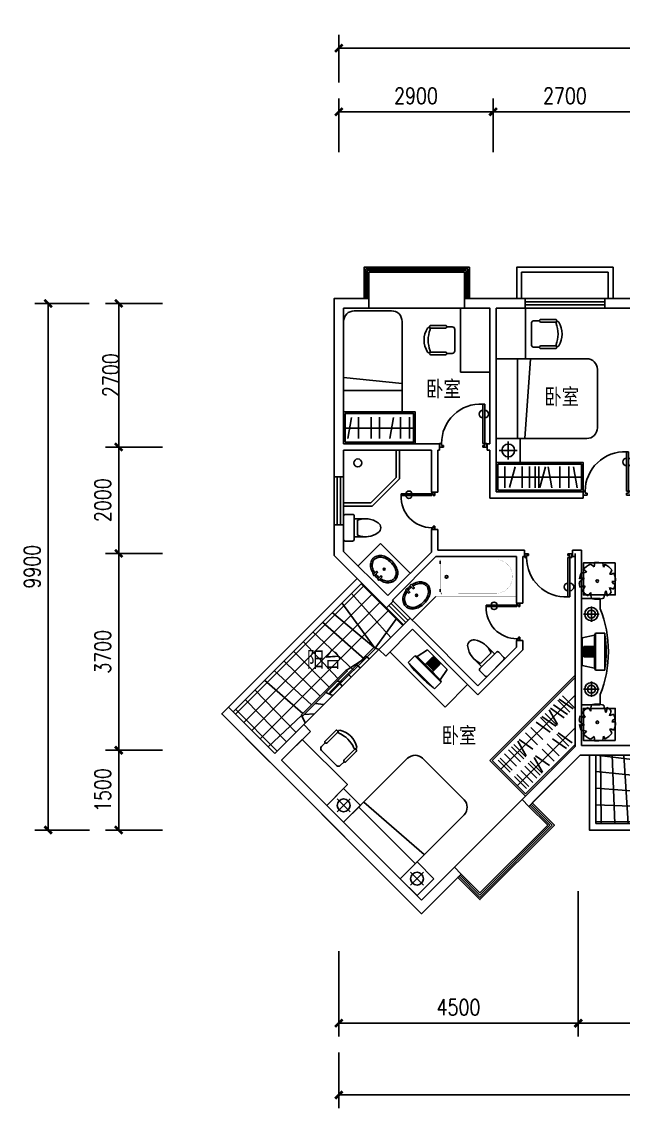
# Model space of a CAD drawing. Header units: millimetres. Extents: x 1290 to 28651, y 521 to 20947.
# Drawn here: x 1290 to 12597, y 521 to 20947 of the extents above; entities that cross this region are included whole.
import ezdxf
from ezdxf.enums import TextEntityAlignment as Align

# ---------------------------------------------------------------- set-up
doc = ezdxf.new("R2010")
doc.units = ezdxf.units.MM
for name, color, linetype in [('JJ', 6, 'Continuous'), ('PUB_DIM', 3, 'Continuous'), ('TEXT', 7, 'Continuous'), ('TOILET', 7, 'Continuous'), ('WALL', 4, 'Continuous'), ('WC', 10, 'Continuous'), ('WINDOW', 5, 'Continuous'), ('WINDOW_TEXT', 7, 'Continuous'), ('轮廓线', 240, 'Continuous')]:
    doc.layers.add(name, color=color, linetype=linetype)
doc.styles.add('-黑体', font='simhei.ttf')
doc.styles.add('DIM_FONT', font='SIMPLEX.shx', dxfattribs={"width": 0.8})
doc.styles.add('SIMPLEX', font='SIMPLEX.SHX')
doc.styles.get("Standard").update_dxf_attribs({"font": 'arial.ttf'})
doc.dimstyles.new('DIMN', dxfattribs={"dimtxt": 300, "dimasz": 1, "dimexe": 250, "dimexo": 300, "dimgap": 150, "dimtad": 1, "dimdec": 0, "dimdsep": 46, "dimtxsty": 'DIM_FONT', "dimblk": '_DIMX', "dimblk1": 'ARCHTICK', "dimblk2": 'ARCHTICK', "dimcen": 0.1, "dimclrt": 7, "dimadec": 0, "dimazin": 0, "dimtfac": 1, "dimtdec": 0, "dimtix": 1, "dimtmove": 2, "dimatfit": 3, "dimldrblk": '_DIMX', "dimfxl": 1, "dimtolj": 1, "dimtzin": 0, "dimarcsym": 0})

# ---------------------------------------------------------------- blocks, each defined once
blk = doc.blocks.new('_ARCHTICK')
at = {"color": 0, "linetype": 'ByBlock', "const_width": 0.15}
blk.add_lwpolyline([(-0.5, -0.5), (0.5, 0.5)], dxfattribs=at)
blk = doc.blocks.new('_DIMX')
at = {"const_width": 50}
blk.add_lwpolyline([(-70, -70), (70, 70)], dxfattribs=at)
blk = doc.blocks.new('*D63')
at = {"layer": 'DEFPOINTS', "color": 0, "transparency": 16777216}
for p in [(11750.3075934886, 4899.511944719025), (7250.307593667416, 3775.032683797547), (7250.307593667416, 2118.924975820252)]:
    blk.add_point(p, dxfattribs=at)
at = {"layer": 'PUB_DIM', "color": 0, "lineweight": -2, "transparency": 16777216}
for p, q in [((11750.3075934886, 4599.511944719025), (11750.3075934886, 1868.924975820252)), ((7250.307593667416, 3475.032683797547), (7250.307593667416, 1868.924975820252)), ((11749.3075934886, 2118.924975820252), (7251.307593667416, 2118.924975820252))]:
    blk.add_line(p, q, dxfattribs=at)
at = {"layer": 'PUB_DIM', "color": 0, "lineweight": -2, "transparency": 16777216, "rotation": 180}
blk.add_blockref('_DIMX', (7250.307593667416, 2118.924975820252), dxfattribs=at)
at = {"layer": 'PUB_DIM', "color": 0, "lineweight": -2, "transparency": 16777216}
blk.add_blockref('_DIMX', (11750.3075934886, 2118.924975820252), dxfattribs=at)
at = {"layer": 'PUB_DIM', "color": 7, "transparency": 16777216, "insert": (9500.307593578009, 2418.924975820252), "char_height": 300, "attachment_point": 5, "style": 'DIM_FONT'}
blk.add_mtext('\\A1;4500', dxfattribs=at)
blk = doc.blocks.new('M_A22TIB')
for p, q in [((-0.4492954482755533, 0.07629073581015507), (-0.4492954482755533, 0.898403832475003)), ((-0.4492954482755533, 0.898403832475003), (-0.4081897934423109, 0.898403832475003)), ((-0.4081897934423109, 0.898403832475003), (-0.4081897934423109, 0.07629073581015507)), ((-0.4904011031087959, 0.07629073581015507), (-0.4492954482755533, 0.07629073581015507)), ((-0.4904011031087959, -0.005920573856329718), (-0.4904011031087959, 0.07629073581015507)), ((-0.4492954482755533, 0.07629073581015507), (-0.4492954482755533, 0.03518508097691268)), ((-0.4081897934423109, 0.07629073581015507), (-0.4492954482755533, 0.07629073581015507)), ((-0.4492954482755533, 0.03518508097691268), (-0.4081897934423109, 0.03518508097691268)), ((-0.4081897934423109, 0.03518508097691268), (-0.4081897934423109, -0.005920573856329718)), ((0.4550289580557793, 0.03518508097691268), (0.4139233032225369, 0.03518508097691268)), ((0.4139233032225369, 0.03518508097691268), (0.4139233032225369, -0.005920573856329718)), ((0.4961346128890218, 0.07629073581015507), (0.4550289580557793, 0.07629073581015507)), ((0.4550289580557793, 0.07629073581015507), (0.4550289580557793, 0.03518508097691268)), ((0.4961346128890218, -0.005920573856329718), (0.4961346128890218, 0.07629073581015507)), ((-0.4081897934423109, -0.005920573856329718), (-0.4904011031087959, -0.005920573856329718)), ((-0.4904011031087959, -0.005920573856329718), (-0.4904011031087959, -0.005920573856329718)), ((0.4139233032225369, -0.005920573856329718), (0.4961346128890218, -0.005920573856329718)), ((0.4961346128890218, -0.005920573856329718), (0.4961346128890218, -0.005920573856329718))]:
    blk.add_line(p, q)
for centre, radius, start, end in [((-0.4492954482755533, 0.6887687055762471), 0.07908870845642624, 90, 270), ((-0.3670834954885889, 0.0773190524574915), 0.822113096664848, 359.9283331946687, 92.86602885992377), ((-0.4081897934423109, 0.6887687055762471), 0.07908870845642624, 270, 90)]:
    blk.add_arc(centre, radius, start, end)
blk = doc.blocks.new('M_E4')
for p, q in [((670.2195334624594, -79.87130509342023), (670.2195334624594, -136.5943981839464)), ((670.2195334624594, -85.87608127451313), (670.2195334624594, -96.99702325570979)), ((669.9526796069113, -662.9448349358263), (669.9526796069113, -613.6277327375301))]:
    blk.add_line(p, q)
at = {"const_width": 1.5}
for points in [[(-750, -750), (-750, 0)], [(-750, 0), (750, 0)], [(750, 0), (750, -750)], [(607.8686748458786, -55.87608127451313), (640.2195334624594, -55.87608127451313)], [(670, -89.83659028254624), (670, -656.3837234624498)], [(750, -750), (-750, -750)], [(669.9526796069113, -662.9448349358263), (669.9526796069113, -654.6200984269744)]]:
    blk.add_lwpolyline(points, dxfattribs=at)
for points in [[(-399.2512634007562, -55.79842138364984, 0.9306875673176622), (-387.5826626172457, -693.0468545553413, 0.9306875673176622)], [(670.2195334624594, -85.87608127451313, 0.414213562373095), (640.2195334624594, -55.87608127451313, 0.414213562373095)], [(670, -89.83659028254624, 0.04178428274867548), (669.5824370328046, -84.84866293742016, 0.412614726149245)], [(639.9526796069113, -692.9448349358263, 0.414213562373095), (669.9526796069113, -662.9448349358263, 0.414213562373095)]]:
    blk.add_lwpolyline(points, format="xyb", dxfattribs=at)
at = {"const_width": 1.5, "flags": 128}
for points in [[(-399.2512634007562, -55.79842138364984), (607.8686748458786, -55.87608127451313)], [(-399.2512634007562, -694.2015786163502), (645.2528304558873, -692.4729300484141)]]:
    blk.add_lwpolyline(points, dxfattribs=at)
for radius in [25, 23]:
    blk.add_circle((550, -381.1980174607397), radius)
blk.add_arc((639.9526796069113, -662.9448349358263), 30, 270, 280.1759551225844)
at = {"width": 0.8, "flags": 9}
for tag in ['YSIZE', 'XSIZE']:
    blk.add_attdef(tag, (0, 0), '', height=0.5, dxfattribs=at)
blk = doc.blocks.new('M_E24TTP')
at = {"layer": 'TOILET', "color": 7}
for p, q in [((-169.7498989045307, 200.3977986315294), (-169.7498989045307, 430.3977986315294)), ((169.7498989045234, 200.3977986315294), (169.7498989045234, 430.3977986315294)), ((-139.7498989045307, 260.3977986315294), (139.7498989045234, 260.3977986315294)), ((-249.9999999999964, 30), (-250.0000000000036, 170)), ((-220.0000000000036, 200), (219.9999999999964, 200)), ((219.9999999999964, 0), (-219.9999999999964, 0)), ((249.9999999999964, 170), (249.9999999999964, 30))]:
    blk.add_line(p, q, dxfattribs=at)
for centre, radius, start, end in [((227.3882324694678, 412.843315203354), 397.5299272151005, 143.3618551266865, 202.5495246689264), ((-3.637978807091713e-12, 589.5585712347456), 109.7823411183082, 33.45085782636113, 146.5491421736378), ((-227.3882324694641, 412.8433152033613), 397.5299272150933, 337.4504753310721, 36.63814487331355), ((-220.0000000000036, 170), 30, 90, 180.0000000000029), ((-219.9999999999964, 30), 30, 180.0000000000029, 270), ((219.9999999999964, 170), 30, 0, 90), ((219.9999999999964, 30), 30, 270, 0)]:
    blk.add_arc(centre, radius, start, end, dxfattribs=at)
at = {"style": 'DIM_FONT', "width": 0.8, "flags": 9}
for tag in ['YSIZE', 'XSIZE']:
    blk.add_attdef(tag, (0, 0), '', height=0.5, dxfattribs=at)
blk = doc.blocks.new('*D52')
at = {"layer": 'DEFPOINTS', "color": 0, "transparency": 16777216}
for p in [(4237.960954272658, 12951.79627079554), (3112.802538597495, 10951.7962703187), (4237.960954630285, 10951.7962703187)]:
    blk.add_point(p, dxfattribs=at)
at = {"layer": 'PUB_DIM', "color": 0, "lineweight": -2, "transparency": 16777216}
for p, q in [((3937.960954272658, 12951.79627079554), (2862.802538597494, 12951.79627079554)), ((3112.802538597495, 12950.79627079554), (3112.802538597495, 10952.7962703187)), ((3937.960954630286, 10951.7962703187), (2862.802538597495, 10951.7962703187))]:
    blk.add_line(p, q, dxfattribs=at)
for p, rotation in [((3112.802538597495, 12951.79627079554), 90), ((3112.802538597495, 10951.7962703187), 270)]:
    blk.add_blockref('_DIMX', p, dxfattribs=dict(at, rotation=rotation))
at = {"layer": 'PUB_DIM', "color": 7, "transparency": 16777216, "insert": (2812.802538597497, 11951.79627055712), "char_height": 300, "attachment_point": 5, "rotation": 90, "style": 'DIM_FONT'}
blk.add_mtext('\\A1;2000', dxfattribs=at)
blk = doc.blocks.new('*D53')
at = {"layer": 'DEFPOINTS', "color": 0, "transparency": 16777216}
for p in [(2859.580302560239, 15651.7962703187), (1786.485164010435, 5751.796270318697), (2862.802538597493, 5751.796270318698)]:
    blk.add_point(p, dxfattribs=at)
at = {"layer": 'PUB_DIM', "color": 0, "lineweight": -2, "transparency": 16777216}
for p, q in [((2559.580302560239, 15651.7962703187), (1536.485164010433, 15651.7962703187)), ((1786.485164010433, 15650.7962703187), (1786.485164010435, 5752.796270318697)), ((2562.802538597493, 5751.796270318698), (1536.485164010435, 5751.796270318697))]:
    blk.add_line(p, q, dxfattribs=at)
for p, rotation in [((1786.485164010433, 15651.7962703187), 90), ((1786.485164010435, 5751.796270318697), 270)]:
    blk.add_blockref('_DIMX', p, dxfattribs=dict(at, rotation=rotation))
at = {"layer": 'PUB_DIM', "color": 7, "transparency": 16777216, "insert": (1486.485164010436, 10701.7962703187), "char_height": 300, "attachment_point": 5, "rotation": 90, "style": 'DIM_FONT'}
blk.add_mtext('\\A1;9900', dxfattribs=at)
blk = doc.blocks.new('_C2GBH')
at = {"layer": 'JJ'}
for p, q in [((-225, -55), (-225, -395)), ((-395, -225), (-55, -225))]:
    blk.add_line(p, q, dxfattribs=at)
blk.add_lwpolyline([(-450, 0), (-450, -450), (0, -450), (0, 0)], close=True, dxfattribs=at)
blk.add_circle((-225, -225), 120, dxfattribs=at)
at = {"style": 'DIM_FONT', "width": 0.8, "flags": 9}
for tag in ['YSIZE', 'XSIZE']:
    blk.add_attdef(tag, (0, 0), '', height=0.5, dxfattribs=at)
blk = doc.blocks.new('_C18POR')
at = {"layer": 'JJ'}
for p, q in [((0, 0), (-1.01863406598568e-10, 1500)), ((-1.01863406598568e-10, 1500), (1699.999999999898, 1500.000000000146)), ((400, 2.91038304567337e-11), (399.9999999998981, 1500.000000000029)), ((533.4019317040947, 1500.000000000044), (644.4249390694022, 4.365574568510056e-11)), ((1899.999999999985, 200.0000000001601), (1899.999999999927, 1300.00000000016)), ((0, 0), (1700, 1.455191522836685e-10))]:
    blk.add_line(p, q, dxfattribs=at)
for centre, start, end in [((1699.999999999927, 1300.000000000146), 4.956035581926699e-12, 90.00000000000496), ((1699.999999999985, 200.0000000001455), 270.000000000005, 4.956035581926699e-12)]:
    blk.add_arc(centre, 200, start, end, dxfattribs=at)
at = {"style": 'DIM_FONT', "width": 0.8, "flags": 9}
for tag in ['YSIZE', 'XSIZE']:
    blk.add_attdef(tag, (0, 0), '', height=0.5, dxfattribs=at)
blk = doc.blocks.new('_C4CHW')
at = {"layer": 'JJ'}
blk.add_blockref('_C18POR', (0, 0), dxfattribs=at)
at = {"style": 'DIM_FONT', "width": 0.8, "flags": 9}
for tag in ['YSIZE', 'XSIZE']:
    blk.add_attdef(tag, (0, 0), '', height=0.5, dxfattribs=at)
blk = doc.blocks.new('_C4COF')
at = {"layer": 'WALL'}
blk.add_blockref('_C4CHW', (0, 0), dxfattribs=at)
at = {"style": 'DIM_FONT', "width": 0.8, "flags": 9}
for tag in ['YSIZE', 'XSIZE']:
    blk.add_attdef(tag, (0, 0), '', height=0.5, dxfattribs=at)
blk = doc.blocks.new('*D54')
at = {"layer": 'DEFPOINTS', "color": 0, "transparency": 16777216}
for p in [(4237.960954391867, 7251.796270318699), (3112.802538597495, 5751.796270318698), (4237.960954391867, 5751.796270318698)]:
    blk.add_point(p, dxfattribs=at)
at = {"layer": 'PUB_DIM', "color": 0, "lineweight": -2, "transparency": 16777216}
for p, q in [((3937.960954391867, 7251.796270318699), (2862.802538597494, 7251.796270318699)), ((3112.802538597495, 7250.796270318699), (3112.802538597495, 5752.796270318698)), ((3937.960954391866, 5751.796270318698), (2862.802538597495, 5751.796270318698))]:
    blk.add_line(p, q, dxfattribs=at)
for p, rotation in [((3112.802538597495, 7251.796270318699), 90), ((3112.802538597495, 5751.796270318698), 270)]:
    blk.add_blockref('_DIMX', p, dxfattribs=dict(at, rotation=rotation))
at = {"layer": 'PUB_DIM', "color": 7, "transparency": 16777216, "insert": (2812.802538597496, 6501.796270318697), "char_height": 300, "attachment_point": 5, "rotation": 90, "style": 'DIM_FONT'}
blk.add_mtext('\\A1;1500', dxfattribs=at)
blk = doc.blocks.new('*D55')
at = {"layer": 'DEFPOINTS', "color": 0, "transparency": 16777216}
for p in [(4237.960954630285, 10951.7962703187), (3112.802538597495, 7251.796270318699), (4237.960954391867, 7251.796270318699)]:
    blk.add_point(p, dxfattribs=at)
at = {"layer": 'PUB_DIM', "color": 0, "lineweight": -2, "transparency": 16777216}
for p, q in [((3937.960954630286, 10951.7962703187), (2862.802538597494, 10951.7962703187)), ((3112.802538597495, 10950.7962703187), (3112.802538597495, 7252.796270318699)), ((3937.960954391867, 7251.796270318699), (2862.802538597495, 7251.796270318699))]:
    blk.add_line(p, q, dxfattribs=at)
for p, rotation in [((3112.802538597495, 10951.7962703187), 90), ((3112.802538597495, 7251.796270318699), 270)]:
    blk.add_blockref('_DIMX', p, dxfattribs=dict(at, rotation=rotation))
at = {"layer": 'PUB_DIM', "color": 7, "transparency": 16777216, "insert": (2812.802538597497, 9101.796270318697), "char_height": 300, "attachment_point": 5, "rotation": 90, "style": 'DIM_FONT'}
blk.add_mtext('\\A1;3700', dxfattribs=at)
blk = doc.blocks.new('_WBLK')
for p, q in [((-0.5, 0.5), (0.5, 0.5)), ((0.5, 0.1666666666666666), (-0.5, 0.1666666666666666)), ((0.5, -0.1666666666666667), (-0.5, -0.1666666666666667)), ((-0.4999999999999999, -0.5), (0.5, -0.5))]:
    blk.add_line(p, q)
at = {"layer": 'WINDOW_TEXT', "style": 'SIMPLEX', "flags": 9}
blk.add_attdef('A', text='', height=1, dxfattribs=at).set_placement((0, 1.5), align=Align.MIDDLE)
blk = doc.blocks.new('_E6GUL')
at = {"layer": 'WC'}
for points in [[(-0.4499999999999318, 2.200000000000102), (-0.7500000000001137, 2.200000000000102), (-0.7500000000002274, 1.299999999999955), (-0.4499999999998181, 1.300000000000011)], [(0.75, 2.200000000000102), (0.4500000000001592, 2.200000000000102), (0.4500000000000455, 1.300000000000182), (0.75, 1.300000000000182)]]:
    blk.add_lwpolyline(points, close=True, dxfattribs=at)
for points in [[(0.4500000000001592, 2.076227381770423, 0.02639561685204402), (-1.13686837721616e-13, 2.100000000000023, 0.02639561685202118), (-0.4499999999999318, 2.076227381770479, 0.08231393903309484)], [(-0.7500000000001137, 2.033633089293119, 0.02642919608072529), (-1.189383494228309, 1.931048740589404, 0.08231393903309484), (-2.121320343559773, 1.48492424049175, 0.1143833486753109), (-2.691615977784068, 0.7613521808736436, 0.1343800092873524), (-2.900000000000091, -5.684341886080801e-14, 0.1343800092873378), (-2.691615977784068, -0.7613521808737573, 0.1143833486753111), (-2.121320343559773, -1.484924240491807, 0.0823139390330995), (-1.189383494228196, -1.931048740589461, 0.07067000486751386), (-1.13686837721616e-13, -2.100000000000023, 0.07067000486751812), (1.189383494228082, -1.931048740589404, 0.08231393903309508), (2.121320343559546, -1.48492424049175, 0.1143833486753106), (2.69161597778384, -0.7613521808736436, 0.1343800092873524), (2.899999999999864, 5.684341886080801e-14, 0.1371984389008746)], [(-0.7500000000002274, 1.728530650445578, 0.02305399718088878), (-1.105839582845078, 1.642916106424536, 0.08231393903308756), (-1.949281640250774, 1.239154664335956, 0.1155187488024915), (-2.433431309318166, 0.6085756219088694, 0.1343800092873594), (-2.600000000000136, -5.684341886080801e-14, 0.1343800092874082), (-2.433431309317939, -0.6085756219092104, 0.1155187488024386), (-1.949281640250888, -1.239154664336013, 0.08231393903306752), (-1.105839582845306, -1.642916106424423, 0.07067000486754421), (-1.13686837721616e-13, -1.800000000000011, 0.07067000486752599), (1.105839582844851, -1.642916106424536, 0.08231393903308756), (1.949281640250547, -1.239154664335956, 0.1155187488024915), (2.433431309317939, -0.6085756219088694, 0.1343800092873594), (2.599999999999909, 5.684341886080801e-14, 0.137557652147613)], [(0.4500000000001592, 1.774420179057699, 0.02839910065398466), (-1.13686837721616e-13, 1.800000000000011, 0.02839910065396035), (-0.4499999999999318, 1.774420179057756, 0.08231393903308756)], [(2.899999999999864, 5.684341886080801e-14, 0.1343800092873989), (2.691615977783727, 0.7613521808738142, 0.1143833486753362), (2.121320343559546, 1.484924240491807, 0.08231393903307559), (1.189383494228082, 1.931048740589461, 0.02642919608071407), (0.75, 2.033633089293119, 0.0270505346887004)], [(2.599999999999909, 5.684341886080801e-14, 0.1343800092872531), (2.433431309318166, 0.6085756219083578, 0.11551874880262), (1.949281640250547, 1.239154664336127, 0.08231393903311651), (1.105839582844283, 1.642916106424764, 0.02305399718084689), (0.75, 1.728530650445578, 0.02922872398334826)]]:
    blk.add_lwpolyline(points, format="xyb", dxfattribs=at)
for radius in [0.2, 0.1]:
    blk.add_circle((0, 0), radius, dxfattribs=at)
at = {"style": 'DIM_FONT', "width": 0.8, "flags": 9}
for tag in ['YSIZE', 'XSIZE']:
    blk.add_attdef(tag, (0, 0), '', height=0.5, dxfattribs=at)
blk = doc.blocks.new('M_C32CXI')
for p, q in [((-188.1173838503528, 275), (86.88261614964722, 274.9999999998981)), ((86.88261614964722, 225), (-188.1173838503528, 224.9999999998981)), ((211.8826161496472, 249.9999999999927), (111.8826161496545, 249.9999999999709)), ((261.8826161496545, 200), (261.8826161496472, -200)), ((-188.1173838503455, -225), (86.8826161496545, -225.0000000001019)), ((86.8826161496545, -275), (-188.1173838503455, -275.0000000001019)), ((211.8826161496545, -250), (111.8826161496545, -250.0000000000218))]:
    blk.add_line(p, q)
for centre, radius, start, end in [((110.9897590067703, 0), 425.8928571428326, 148.1092081981523, 211.8907918018478), ((-226.7826380876322, 210.1694915254229), 28.07203389830514, 338.7606894476903, 148.1092081981521), ((-188.1173838503637, 249.9999999999491), 25.00000000005045, 89.99999999997881, 270.0000000000211), ((86.88261614964722, 250), 25, 269.9999999999992, 90.0000000000008), ((211.8826161496545, 199.9999999999927), 50, 0, 90.00000000001087), ((313.9659494829975, 0), 552.0833333333411, 158.7606894476899, 201.2393105523097), ((-226.7826380876322, -210.1694915254229), 28.07203389830518, 211.8907918018478, 21.23931055230808), ((211.8826161496472, -200.0000000000909), 50, 269.999999999989, 0), ((-188.1173838503528, -250.0000000000509), 25.00000000005045, 89.99999999997881, 270.0000000000211), ((86.8826161496545, -250), 25, 269.9999999999992, 90.0000000000008)]:
    blk.add_arc(centre, radius, start, end)
at = {"width": 0.8, "flags": 9}
for tag in ['YSIZE', 'XSIZE']:
    blk.add_attdef(tag, (0, 0), '', height=0.5, dxfattribs=at)
blk = doc.blocks.new('_C5HQH')
at = {"layer": 'JJ'}
for p, q in [((-1.01863406598568e-10, 1095.935355966198), (1699.999999999898, 1095.935355966343)), ((0, -4.064644033802324), (-1.01863406598568e-10, 1095.935355966198)), ((400, -4.064644033765944), (399.9999999998981, 1095.935355966234)), ((533.4019317040947, 1095.935355966241), (644.4249390694022, -4.064644033751392)), ((1899.999999999985, 195.9353559663577), (1899.999999999927, 895.9353559663577)), ((0, -4.064644033802324), (1700, -4.064644033656805))]:
    blk.add_line(p, q, dxfattribs=at)
for centre, start, end in [((1699.999999999927, 895.9353559663432), 4.956035581926699e-12, 90.00000000000496), ((1699.999999999985, 195.9353559663432), 270.000000000005, 4.956035581926699e-12)]:
    blk.add_arc(centre, 200, start, end, dxfattribs=at)
at = {"style": 'DIM_FONT', "width": 0.8, "flags": 9}
for tag in ['YSIZE', 'XSIZE']:
    blk.add_attdef(tag, (0, 0), '', height=0.5, dxfattribs=at)
blk = doc.blocks.new('M_C56KIS')
for p, q in [((61.68769691910711, 318.4202871911148), (71.90601225494174, 242.2449976117387)), ((71.90601225494174, 242.2449976117387), (100.8935978659574, 299.1390777507368)), ((100.8935978659574, 299.1390777507368), (100.8935978659574, 299.1390777507368))]:
    blk.add_line(p, q)
blk.add_lwpolyline([(293.5310873228591, 324.8203210098109), (293.5310873228591, -275.1796789901891), (-306.4689126771409, -275.1796789901891), (-306.4689126771409, 324.8203210098109)], close=True)
blk.add_circle((-45.62873294828751, -15.71658524134182), 24.74795864091466)
for centre, radius, start, end in [((-45.50328085846559, -12.31630878756187), 339.7112833079223, 112.0102967799918, 142.6391627845076), ((-371.2896940797655, -21.64040045695947), 380.1920188542477, 45.97817327683244, 58.53146648823827), ((-666.0950092341081, 364.7389955538201), 570.3182934058449, 348.5728220433146, 356.664893159638), ((-45.50328085846559, -12.31630878756187), 347.6731246968502, 72.04260863602428, 98.47500495788819), ((-45.50328085846559, -12.31630878756187), 341.3130754933274, 37.27508326534749, 64.82453975226632), ((-277.2367385652906, -87.58515179670576), 115.2873787263145, 97.39115352619886, 159.6951689965226), ((-332.4263924279076, -104.7566776789063), 142.750854417868, 71.80085051577306, 110.5991494842191), ((-45.50328085846559, -12.31630878756187), 338.1869811262916, 154.3498330697507, 173.0356210533512), ((-402.2700638191891, 850.071679190416), 717.8742823705817, 274.1464636058081, 282.123813865735), ((-307.3263161788782, 139.4254770050211), 56.51447527397258, 8.94104035208526, 100.0107453020594), ((206.6061042903748, 198.4565398962477), 84.24348286259413, 254.8554930631365, 310.959999052217), ((82.19623916537967, 215.3506896556755), 145.4134528367333, 319.7203254456983, 351.7151342059933), ((-45.50328085846559, -12.31630878756187), 344.854602640086, 0.5321478976161764, 25.58563763758895), ((-45.50328085846559, -12.31630878756187), 341.6813009379082, 185.9236248562026, 201.5277014868109), ((-287.016916876004, -214.3724508192572), 105.9156923180378, 81.8313753688686, 131.8278158106918), ((-119.4181293166766, -230.1884061095298), 194.498044918058, 141.6582328344403, 174.3092801234542), ((1319.979056938726, -610.5931979398483), 1273.632728424784, 161.2864889084941, 167.5451059776773), ((-13.45707389987365, -284.0690271355743), 151.3411783082969, 354.7322619888067, 32.8543979234022), ((1198.945539950029, 166.7284474101361), 1057.644250898783, 196.6397484795939, 201.9099380494143), ((262.0729412414221, -63.06088788394482), 99.59076505003421, 227.0453936709736, 270.9650517005485), ((240.9715377723187, 101.5253414807994), 125.0895764326022, 263.277489039658, 297.8128437567362), ((333.1284424762271, 45.00061429590642), 130.7944999497475, 215.3868289016926, 249.7411029521465), ((-45.50328085846559, -12.31630878756187), 343.8520713788156, 334.0766548191929, 348.9021315592918), ((-45.50328085846559, -12.31630878756187), 333.1188994948745, 216.5940385052634, 237.4463764496026), ((-456.1104389769607, -26.25292581247413), 353.3091112416235, 310.8535874544839, 325.1929914565035), ((258.5327176696737, -243.1566432130312), 424.821412029153, 177.9454952844627, 193.2146256256703), ((-45.50328085846559, -12.31630878756187), 345.7632267254725, 251.5307323359839, 290.6299658611113), ((-45.50328085846559, -12.31630878756187), 339.1036820278283, 302.6098373623655, 320.6752496465583)]:
    blk.add_arc(centre, radius, start, end)
at = {"style": 'DIM_FONT', "width": 0.8, "flags": 9}
for tag in ['YSIZE', 'XSIZE']:
    blk.add_attdef(tag, (0, 0), '', height=0.5, dxfattribs=at)
blk = doc.blocks.new('_C20TYU')
at = {"layer": 'WC'}
for p, q in [((-2.842170943040401e-13, 9.999999999999716), (2.842170943040401e-13, -9.999999999999716)), ((-2.842170943040401e-13, 9.999999999999716), (3.500000000000853, 10.00000000000028)), ((1.86999999999972, 8.520000000000266), (1.86999999999972, 5.620000000000289)), ((3.500000000000853, 10.00000000000028), (3.500000000000284, 8.059553248362192)), ((0.4199999999996749, 7.070000000000277), (3.319999999999709, 7.070000000000277)), ((2.456473953767272, 3.082252110921843), (0.1699999999991064, 2.606164383561975)), ((0.1699999999996749, 2.606164383561975), (0.169999999998538, -8.526512829121202e-13)), ((2.63000000000028, 3.499999999999147), (2.456473953767272, 3.082252110921843)), ((2.456473953767272, 3.082252110921843), (2.456473953767841, -8.526512829121202e-13)), ((4.429999999999723, 3.499999999999147), (2.63000000000028, 3.499999999999147)), ((2.63000000000028, 3.499999999999147), (2.629999999999711, -3.500000000000853)), ((4.429999999999723, 3.499999999999147), (4.429999999999723, -3.500000000000853)), ((0.4299999999997226, -8.526512829121202e-13), (0.4299999999997226, 0.9700000000003115)), ((0.4299999999997226, 0.9700000000003115), (2.456473953767841, 0.9700000000008799)), ((0.5299999999996885, -8.526512829121202e-13), (0.5299999999996885, 0.8700000000002888)), ((0.5299999999996885, 0.8700000000002888), (2.456473953767841, 0.8700000000008572)), ((0.7299999999996771, -8.526512829121202e-13), (0.7299999999996771, 0.8700000000002888)), ((0.9299999999997226, -8.526512829121202e-13), (0.9299999999997226, 0.8700000000002888)), ((1.129999999999711, -8.526512829121202e-13), (1.129999999999711, 0.8700000000002888)), ((1.3299999999997, -8.526512829121202e-13), (1.3299999999997, 0.8700000000002888)), ((1.529999999999688, -8.526512829121202e-13), (1.529999999999688, 0.8700000000002888)), ((1.729999999999677, -8.526512829121202e-13), (1.729999999999677, 0.8700000000002888)), ((1.929999999999723, -8.526512829121202e-13), (1.929999999999723, 0.8700000000002888)), ((2.129999999999711, -8.526512829121202e-13), (2.129999999999711, 0.8700000000002888)), ((0.1699999999996749, -2.606164383563737), (0.169999999998538, -8.526512829121202e-13)), ((0.4299999999997226, -8.526512829121202e-13), (0.4299999999997226, -0.9700000000020168)), ((0.4299999999997226, -0.9700000000020168), (2.456473953767841, -0.9700000000026421)), ((0.5299999999996885, -8.526512829121202e-13), (0.5299999999996885, -0.8700000000020509)), ((0.5299999999996885, -0.8700000000020509), (2.456473953767841, -0.8700000000026193)), ((0.7299999999996771, -8.526512829121202e-13), (0.7299999999996771, -0.8700000000020509)), ((0.9299999999997226, -8.526512829121202e-13), (0.9299999999997226, -0.8700000000020509)), ((1.129999999999711, -8.526512829121202e-13), (1.129999999999711, -0.8700000000020509)), ((1.3299999999997, -8.526512829121202e-13), (1.3299999999997, -0.8700000000020509)), ((1.529999999999688, -8.526512829121202e-13), (1.529999999999688, -0.8700000000020509)), ((1.729999999999677, -8.526512829121202e-13), (1.729999999999677, -0.8700000000020509)), ((1.929999999999723, -8.526512829121202e-13), (1.929999999999723, -0.8700000000020509)), ((2.129999999999711, -8.526512829121202e-13), (2.129999999999711, -0.8700000000020509)), ((2.456473953767272, -3.082252110923605), (2.456473953767841, -8.526512829121202e-13)), ((2.456473953767272, -3.082252110923605), (0.1699999999991064, -2.606164383563737)), ((2.63000000000028, -3.500000000000853), (2.456473953767272, -3.082252110923605)), ((4.429999999999723, -3.500000000000853), (2.629999999999711, -3.500000000000853)), ((1.86999999999972, -8.520000000002028), (1.86999999999972, -5.620000000002051)), ((0.4199999999996749, -7.07000000000204), (3.319999999999709, -7.07000000000204)), ((3.500000000000284, -8.059553248366285), (3.500000000000284, -9.999999999999147)), ((2.842170943040401e-13, -9.999999999999716), (3.500000000000284, -9.999999999999147))]:
    blk.add_line(p, q, dxfattribs=at)
for centre, radius in [((1.86999999999972, 7.070000000000277), 1.25), ((1.86999999999972, 7.070000000000277), 0.75), ((1.86999999999972, -7.07000000000204), 1.25), ((1.86999999999972, -7.07000000000204), 0.75)]:
    blk.add_circle(centre, radius, dxfattribs=at)
for centre, radius, start, end in [((-16.23478260868552, -1.477928890381008e-12), 21.31708336464693, 337.7852239154627, 22.21477608453572), ((-16.04478260868552, -1.477928890381008e-12), 20.71708336464693, 351.2284791516101, 8.771520848389866)]:
    blk.add_arc(centre, radius, start, end, dxfattribs=at)
at = {"style": 'DIM_FONT', "width": 0.8, "flags": 9}
for tag in ['YSIZE', 'XSIZE']:
    blk.add_attdef(tag, (0, 0), '', height=0.5, dxfattribs=at)
blk = doc.blocks.new('_C0BXV')
at = {"layer": 'JJ', "xscale": -100, "yscale": 100, "zscale": 100, "rotation": 89.9999999999999}
blk.add_blockref('_C20TYU', (0, 0), dxfattribs=at)
at = {"style": 'DIM_FONT', "width": 0.8, "flags": 9}
for tag in ['YSIZE', 'XSIZE']:
    blk.add_attdef(tag, (0, 0), '', height=0.5, dxfattribs=at)

msp = doc.modelspace()

# ---------------------------------------------------------------- hatches: boundary and pattern name
at = {"layer": 'WINDOW'}
h = msp.add_hatch(dxfattribs=at)
h.set_pattern_fill('NET', color=256, scale=2000, angle=45, style=0)
h.set_pattern_definition([(135, (532304426.4911849, -2524344787.311611), (176.7766952966369, 176.7766952966369), []), (45.00000000000001, (532304426.4911849, -2524344787.311611), (176.7766952966369, -176.7766952966369), [])])
h.paths.add_polyline_path([(7680.423399114517, 10394.40124458856), (8465.31192638865, 9609.512716718385), (8003.925747477917, 9148.126537748049), (6589.71218510857, 7733.912976213166), (6047.006734990982, 7191.207525678346), (5262.118207895664, 7976.096053071687)])
h.paths.add_polyline_path([(6543.231965804009, 7910.425670571992), (6565.947075927166, 7894.341089673707), (7407.627261364369, 8736.021275468538), (7385.537486040501, 8757.962660260866)], flags=16)
h.paths.add_polyline_path([(7073.804592633156, 8339.699301667879), (7096.519703113941, 8323.614720292757), (7938.199888133911, 9165.29490561075), (7916.110112988858, 9187.23628992624)], flags=16)
h.paths.add_polyline_path([(7355.71431287518, 8656.34223360605), (6532.15499087563, 8656.34223360605), (6532.15499087563, 9243.630369134615), (7355.71431287518, 9243.630369134615)], flags=24)
h = msp.add_hatch(dxfattribs=at)
h.set_pattern_fill('NET', color=256, scale=2000, style=0)
h.set_pattern_definition([(180, (532304426.4911849, -2524344787.311611), (0, 250), []), (90, (532304426.4911849, -2524344787.311611), (250, 1.530757942277972e-14), [])])
h.paths.add_polyline_path([(15460.30759336939, 5871.796269841859), (15460.307593429, 6461.796270318696), (15460.3075934886, 7161.796270318696), (14754.24234440318, 7161.796270795533), (12754.24234464159, 7161.796270795533), (12080.30759336939, 7161.796270318696), (12080.30759336939, 5871.796270318696)])
h.paths.add_polyline_path([(12788.68260469428, 7072.046466775605), (12788.57767620078, 7103.181199975678), (13978.89320960036, 7103.181200929353), (13983.58170201769, 7075.745675988862)], flags=16)
h.paths.add_polyline_path([(13467.39640196553, 7000.41726107187), (13467.29147365084, 7031.551992841431), (14657.60700716963, 7031.551993318269), (14662.29549922934, 7004.116467900941)], flags=16)
h.paths.add_polyline_path([(13455.86186250439, 6199.092675634095), (14279.42118450394, 6199.092675634095), (14279.42118450394, 6786.380811162659), (13455.86186244479, 6786.380811162659)], flags=24)

# ---------------------------------------------------------------- linework, layer by layer
at = {"color": 0, "linetype": 'ByBlock'}
for p, q in [((3937.960954391865, 15651.7962703187), (2862.802538597492, 15651.7962703187)), ((3112.802538597492, 15650.7962703187), (3112.802538597492, 12952.79627079553)), ((3937.960954272656, 12951.79627079553), (2862.802538597492, 12951.79627079553))]:
    msp.add_line(p, q, dxfattribs=at)
at = {"layer": 'DEFPOINTS', "color": 0, "linetype": 'ByBlock'}
for p in [(4237.960954391865, 15651.7962703187), (3112.802538597492, 12951.79627079553), (4237.960954272656, 12951.79627079553)]:
    msp.add_point(p, dxfattribs=at)
at = {"layer": 'JJ'}
for p, q in [((7420.08000936499, 13113.40066046304), (7489.539280438332, 13507.32376141138)), ((7620.104338490872, 13111.79627079553), (7620.104338490872, 13511.79627079553)), ((7858.189809107689, 13111.79627079553), (7858.189809107689, 13511.79627079553)), ((8016.463808023838, 13111.79627079553), (8016.463808023838, 13511.79627079553)), ((8207.353107774166, 13113.40066046304), (8276.812378847508, 13507.32376141138)), ((8407.377436900048, 13111.79627079553), (8407.377436900048, 13511.79627079553)), ((8576.67567487946, 13111.79627079553), (8576.67567487946, 13511.79627079553)), ((7370.307593548207, 13308.12846273966), (8655.447375917343, 13308.12846273966)), ((8330.307593488602, 12378.78111881799), (8330.307593548207, 12891.7962703187)), ((8390.307593607811, 12353.92830557413), (8390.307593548207, 12891.7962703187)), ((10369.23939415207, 12583.03332514353), (10369.23939415207, 12183.03332514353)), ((10563.44167562714, 12576.2184905488), (10459.91405769577, 12189.84815973825)), ((10694.99438914051, 12583.03332514353), (10694.99438914051, 12183.03332514353)), ((10833.75790449372, 12583.03332514353), (10833.75790449372, 12183.03332514353)), ((10938.53151603928, 12583.03332514353), (10938.53151603928, 12183.03332514353)), ((11006.79025884858, 12583.03332514353), (11006.79025884858, 12183.03332514353)), ((11132.73379751435, 12576.2184905488), (11029.20617910614, 12189.84815973825)), ((11182.92120357743, 12581.42893547601), (11252.38047453156, 12187.50583452768)), ((11403.05002638092, 12583.03332514353), (11403.05002638092, 12183.03332514353)), ((11576.08238073578, 12583.03332514353), (11576.08238073578, 12183.03332514353)), ((11658.77180811158, 12581.42893547601), (11728.23107906571, 12187.50583452768)), ((7853.322745823769, 11901.7962703187), (8330.307593488602, 12378.78111881799)), ((7878.175559246449, 11841.7962703187), (8390.307593607811, 12353.92830557413)), ((11810.30759330979, 12386.79627079553), (10240.30759330979, 12386.79627079553)), ((7340.30759384623, 11901.79627079553), (7853.322745823769, 11901.7962703187)), ((7340.307593667416, 11841.79627079553), (7878.175559246449, 11841.7962703187)), ((8031.505525851158, 11139.5940603692), (7610.64727475634, 10718.73580975122)), ((8592.379047775177, 10578.72053808756), (8031.505525851158, 11139.5940603692)), ((11690.30759354821, 7319.075490899751), (11690.307593429, 10951.7962703187)), ((9075.160406792073, 10141.7962703187), (8631.373610937504, 9698.009473748873)), ((8210.75348510733, 9100.395834871004), (9247.256728732495, 8063.892590947816)), ((11690.307593429, 8662.578374810884), (10089.08675607434, 7061.357537694642)), ((11690.30759360781, 8620.151967473696), (10131.51316293469, 7061.357537694642)), ((9671.520797514824, 8488.156659551332), (9247.25672867289, 8063.892590947816)), ((11690.30759360781, 8287.38505310602), (10297.89662023774, 6894.974080033967)), ((11365.84642955056, 8193.420648523042), (11592.12059947243, 7967.146478601167)), ((11394.61844559899, 8214.532461591432), (11656.74709966174, 8030.988002248475)), ((11453.28730746499, 8272.381648965547), (11679.56147738686, 8046.107479043671)), ((11201.38084181538, 8010.130245156953), (11361.38084181538, 7733.002115674683)), ((11226.82365342369, 8041.468002267548), (11488.95230712881, 7857.923542447755)), ((11287.01397552481, 8106.927991815278), (11549.14262958756, 7923.383532472321)), ((10960.00803329935, 7777.287216134736), (11222.1366873621, 7593.742756791779)), ((11038.8404873251, 7863.7798728425), (11265.11465724698, 7637.505702920625)), ((11067.61250337353, 7884.891685910889), (11329.74115743628, 7701.347226567933)), ((11126.28136523953, 7942.740873285004), (11352.5555351614, 7716.466703363129)), ((11690.30759360781, 7670.469130941102), (10606.35458161822, 6586.516118951508)), ((10761.58386453381, 7580.678206868836), (10987.85803445568, 7354.404036946961)), ((10859.46574547282, 7678.560088105866), (11085.73991539469, 7452.285918183991)), ((11376.07046475401, 7576.433724828431), (11638.19911881676, 7392.889265485474)), ((10537.42548974743, 7356.519831605622), (10763.69965966931, 7130.245661683747)), ((10612.52496632328, 7423.90920347757), (10772.52496632328, 7146.781073995301)), ((10637.9677779316, 7455.246960588166), (10900.09643163672, 7271.702500768372)), ((10760.83819814911, 6432.032502599427), (11690.30759354821, 7361.501897760102)), ((11167.9237068533, 7370.102127023408), (11394.19787677517, 7143.827957101533)), ((11268.46599467984, 7468.829255052277), (11530.59464874258, 7285.284795709321)), ((11347.29844870558, 7555.321911760041), (11573.57261862746, 7329.047741838166)), ((10361.7025866746, 7180.796929307648), (10587.9767569541, 6954.522759385773)), ((10439.54360874882, 7258.637950845429), (10665.8177786707, 7032.363780923554)), ((10498.81251367321, 7317.906856008241), (10725.08668359509, 7091.632686086366)), ((10760.83819814911, 6389.606095739075), (11690.30759354821, 7319.075490899751)), ((11070.04182591429, 7272.220245786378), (11296.31599583617, 7045.946075864503)), ((10089.08675607434, 7061.357537694642), (10760.83819814911, 6389.606095739075)), ((10131.51316293469, 7061.357537694642), (10760.83819814911, 6432.032502599427)), ((10246.15708401194, 7065.25142664499), (10472.43125393382, 6838.977256723115)), ((10284.77006008616, 7103.864402242371), (10511.04423000803, 6877.590232320496)), ((10748.0015701293, 6950.179989762971), (10974.27574005118, 6723.905819841096)), ((10807.2704750537, 7009.448894925782), (11033.54464497557, 6783.174725003907)), ((10845.88345112791, 7048.061870523164), (11072.15762104979, 6821.787700601289)), ((10920.98292770377, 7115.451242395112), (11080.98292770377, 6838.323112912843)), ((10946.42573931208, 7146.788999505708), (11208.5543930172, 6963.244539685914)), ((10554.61504539242, 6756.793465562531), (10780.8892153143, 6530.519295640656)), ((10593.22802146664, 6795.406441159913), (10819.50219138852, 6569.132271238038)), ((10670.16054805508, 6872.33896822519), (10896.43471833458, 6646.064798303315))]:
    msp.add_line(p, q, dxfattribs=at)
for points in [[(9540.307593190579, 15561.79627127237), (9540.307594144253, 14361.79627127237), (10090.30759366742, 14361.79627079553), (10090.30759366742, 15561.79627127237)], [(10760.30759330979, 15561.79627127237), (10760.30759235611, 14611.79627127237), (10210.30759283295, 14611.79627079553), (10210.30759283295, 15561.79627127237)], [(7340.307593548207, 13011.79627079553), (7340.307593548207, 13611.79627079553), (8685.447375917343, 13611.79627079553), (8685.447375917343, 13011.79627079553)], [(7370.307593548207, 13041.79627079553), (7370.307593548207, 13581.79627079553), (8655.447375917343, 13581.79627079553), (8655.447375917343, 13041.79627079553)], [(10210.30759330979, 12661.79627079553), (10210.30759330979, 12111.79627079553), (11840.30759330979, 12111.79627079553), (11840.30759283295, 12661.79627079553)], [(10240.30759330979, 12631.79627079553), (10240.30759330979, 12141.79627079553), (11810.30759330979, 12141.79627079553), (11810.30759330979, 12631.79627079553)], [(6563.19468512526, 7452.837035127351), (7411.722822332291, 6604.308896966645), (7022.814092779068, 6215.400167413422), (6174.285955572037, 7063.928305097291)]]:
    msp.add_lwpolyline(points, close=True, dxfattribs=at)
msp.add_circle((7607.167322301773, 12652.93191618509), 74.29934167861938, dxfattribs=at)
at = {"layer": 'WALL'}
for p, q in [((7815.307593488602, 15741.79627127237), (7160.307593488602, 15741.79627174921)), ((7160.307593488602, 15741.79627174921), (7160.307593548207, 12390.43588060922)), ((7815.307593548207, 15561.79627127237), (7815.307593548207, 15741.79627127237)), ((10750.30759354821, 15741.79627127237), (9615.307593548207, 15741.79627127237)), ((9615.307593607811, 15561.79627127237), (9615.307593548207, 15741.79627127237)), ((10750.30759354821, 15561.79627127237), (10750.30759354821, 15741.79627127237)), ((12250.3075934886, 15561.79627127237), (12250.3075934886, 15741.79627127237)), ((12993.21723207226, 15741.79627127237), (12250.3075934886, 15741.79627127237)), ((7815.307593548207, 15561.79627174921), (7340.307593488602, 15561.79627174921)), ((7340.307593488602, 15561.79627174921), (7340.307593548207, 13011.79627079553)), ((10090.30759366742, 15561.79627127237), (9615.307593607811, 15561.79627127237)), ((10090.307593429, 13011.79627079553), (10090.30759366742, 15561.79627127237)), ((10750.30759354821, 15561.79627127237), (10210.30759366742, 15561.79627127237)), ((10210.30759330979, 12111.79627079553), (10210.30759366742, 15561.79627127237)), ((12790.307593429, 15561.79627127237), (12250.3075934886, 15561.79627127237)), ((9140.307593428997, 13011.79627079553), (7340.307593548207, 13011.79627079553)), ((8990.307593428997, 12891.79627079553), (7340.307593548207, 12891.79627079553)), ((7340.307593548207, 12891.79627079553), (7340.307593548207, 12390.43588060922)), ((8990.307593428997, 12891.79627079553), (8990.307593428997, 12104.12825960703)), ((9140.307593428997, 12891.79627079553), (9110.307593428997, 12891.79627079553)), ((9110.307593428997, 12891.79627079553), (9110.307593428997, 12104.12825960703)), ((9140.307593428997, 13011.79627079553), (9140.307593428997, 12891.79627079553)), ((10090.307593429, 13011.79627079553), (10040.307593429, 13011.79627079553)), ((10040.307593429, 13011.79627079553), (10040.307593429, 12891.79627127237)), ((10090.307593429, 12891.79627079553), (10040.307593429, 12891.79627079553)), ((10090.30759330979, 11991.79627079553), (10090.307593429, 12891.79627079553)), ((7340.307593607811, 12390.43588060922), (7160.307593488602, 12390.43588060922)), ((8990.307593488602, 12104.12825960703), (9110.307593488602, 12104.12825960703)), ((11840.30759277335, 12111.79627079553), (10210.30759330979, 12111.79627079553)), ((11840.30759277335, 12111.79627079553), (11840.30759277335, 11991.79627079553)), ((11840.30759277335, 11991.79627079553), (10090.30759330979, 11991.79627079553)), ((7160.307593607811, 11490.43588060922), (7160.307593607811, 10914.51704973764)), ((7340.307593607811, 11490.43588060922), (7160.307593548207, 11490.43588060922)), ((7340.307593607811, 11490.43588060922), (7340.307593607811, 10989.07549089975)), ((8990.307593428997, 11404.12825960703), (8990.307593428997, 10976.64908451624)), ((8990.307593428997, 11404.12825960703), (9110.307593369393, 11404.12825960703)), ((9110.307593428997, 11404.12825960703), (9110.307593428997, 11011.7962703187)), ((7160.307593607811, 10914.51704973764), (8147.113874757199, 9927.71076864786)), ((7340.307593607811, 10989.07549089975), (8171.52079733601, 10157.86228746958)), ((8990.307593428997, 10976.64908451624), (8171.52079733601, 10157.86228746958)), ((9075.160406792073, 10891.7962703187), (8256.373611056713, 10073.00947374887)), ((9075.160406792073, 10891.7962703187), (10590.3075934886, 10891.79627079553)), ((9110.307593428997, 11011.7962703187), (10740.30759336939, 11011.7962703187)), ((10590.307593429, 10891.7962703187), (10590.3075934886, 10015.97320551462)), ((10710.3075934886, 10891.79627079553), (10740.307593429, 10891.79627079553)), ((10710.3075934886, 10891.79627079553), (10710.3075934886, 10015.97320551462)), ((10740.307593429, 10891.79627079553), (10740.30759336939, 11011.7962703187)), ((11640.307593429, 10891.79627127237), (11640.30759336939, 11011.7962703187)), ((11640.30759336939, 11011.7962703187), (11810.3075934886, 11011.7962703187)), ((11640.307593429, 10891.79627079553), (11690.3075934886, 10891.79627079553)), ((11690.3075934886, 10891.79627079553), (11690.307593429, 7341.796270318696)), ((11810.3075934886, 11011.7962703187), (11810.307593429, 7341.796270318696)), ((8147.113874697594, 9927.71076864786), (8274.393095576672, 10054.98998922891)), ((8256.373611056713, 10073.00947374887), (8274.393095576672, 10054.98998922891)), ((10590.30759354821, 10015.97320551462), (10710.3075934886, 10015.97320551462)), ((8465.31192626944, 9609.512717195223), (8003.925747477917, 9148.126537748049)), ((8465.31192626944, 9609.512717195223), (8592.591146969704, 9736.791937776277)), ((8592.591146969704, 9736.791937776277), (8719.870367491154, 9609.512717195223)), ((8719.870367669968, 9609.512717195223), (9864.094390714077, 8465.288694329927)), ((8635.01755388966, 9524.65990347452), (8131.204968058972, 9020.847317643831)), ((8635.01755388966, 9524.65990347452), (9864.094390296845, 8295.583066888521)), ((10590.30759354821, 9315.97320551462), (10710.3075934886, 9315.97320551462)), ((10590.30759354821, 9315.97320551462), (10590.30759354821, 9191.50189823694)), ((10710.30759354821, 9315.97320551462), (10710.30759354821, 9141.796270318697)), ((8131.204968178181, 9020.847317643831), (8003.925747120289, 9148.126538701723)), ((10590.30759354821, 9191.501897760103), (9864.094390714077, 8465.288694329927)), ((10710.30759354821, 9141.796270318697), (9864.094390296845, 8295.583066888521)), ((5049.986173653511, 7933.669645734498), (5177.265394234566, 8060.948866315553)), ((6047.006734931378, 7191.207525678346), (5177.265394234566, 8060.948866315553)), ((5955.082853519825, 7028.572966046998), (5049.986173653511, 7933.669645734498)), ((6589.712185466198, 7733.912975736329), (6047.006734931378, 7191.207525678346)), ((6716.991406047253, 7606.633755632111), (6174.285955572037, 7063.928305097291)), ((6716.991406166462, 7606.633755632111), (6589.71218510857, 7733.912976213166)), ((10695.20727809658, 6323.975175805756), (11690.3075934886, 7319.075490899751)), ((10822.48649867764, 6196.695954747865), (11787.58681406966, 7161.796270318696)), ((11787.58681406966, 7161.796270318696), (12754.24234464159, 7161.796270795533)), ((11810.307593429, 7341.796270318696), (12754.24234464159, 7341.796270318696)), ((5919.727514409928, 7063.928305097291), (8804.723181271462, 4178.93263763971)), ((6174.285955572037, 7063.928305097291), (8804.723181331066, 4433.49107880182)), ((10695.20727803698, 6323.975175328919), (10822.48649861803, 6196.695954747865)), ((8804.723181331066, 4433.49107880182), (9422.41507204762, 5051.182969518372)), ((8804.723181271462, 4178.93263763971), (9549.694292390255, 4923.903749414155)), ((9422.415071988014, 5051.182969518372), (9549.69429256907, 4923.903748460481))]:
    msp.add_line(p, q, dxfattribs=at)
at = {"layer": 'WC'}
for p, q in [((8553.088226699738, 8901.202079244325), (8680.367447340397, 9028.48129982538)), ((9175.342194163708, 8533.506553121279), (8680.367447340397, 9028.48129982538)), ((8680.367447340397, 9028.48129982538), (8722.176828229336, 9011.212207742403)), ((8722.176828229336, 9011.212207742403), (8917.519438052086, 9139.225845285127)), ((8722.176828229336, 9011.212207742403), (8940.124965155033, 8793.264070935915)), ((9014.828954839615, 9005.146776147554), (8871.535607361702, 8861.853428312013)), ((9014.828954839615, 8991.004640527437), (8878.60667517176, 8854.782360501955)), ((8917.519438052086, 9139.225845285127), (9101.803088927178, 8954.942194410036)), ((9083.418312573342, 8936.557418294618), (9014.828954839615, 9005.146776147554)), ((9076.347244763283, 8929.48635048456), (9014.828954839615, 8991.004640527437)), ((9048.062973523049, 8406.227332540224), (8553.088226699738, 8901.202079244325)), ((8963.210159802346, 8816.349265523622), (8901.691869819073, 8877.8675555665)), ((8977.352295422463, 8830.49140114374), (8915.83400543919, 8892.009691186617)), ((8991.49443104258, 8844.633536763857), (8929.976141059307, 8906.151826806734)), ((9158.073102021126, 8575.31593365259), (8940.124965155033, 8793.264070935915)), ((9005.636566662697, 8858.775672383974), (8944.118276679425, 8920.293962426851)), ((9019.778702282814, 8872.917808004091), (8958.260412299542, 8934.436098046968)), ((8963.210159802346, 8816.349265523622), (9024.728449726013, 8754.830975480745)), ((9033.920837902931, 8887.059943624208), (8972.402547919659, 8948.578233667085)), ((8977.352295422463, 8830.49140114374), (9038.87058534613, 8768.973111100862)), ((9048.062973523049, 8901.202079244325), (8986.544683539776, 8962.720369287203)), ((8991.49443104258, 8844.633536763857), (9053.012721025852, 8783.11524672098)), ((9062.205109143166, 8915.344214864443), (9000.686819219498, 8976.86250490732)), ((9137.865534746556, 8867.968060441683), (9001.643255078701, 8731.745780893038)), ((9005.636566662697, 8858.775672383974), (9067.15485664597, 8797.257382341097)), ((9152.007670366673, 8867.968060441683), (9008.71432288876, 8724.674713082979)), ((9019.778702282814, 8872.917808004091), (9081.296992266087, 8811.399517961214)), ((9033.920837902931, 8887.059943624208), (9095.439127886204, 8825.541653581331)), ((9048.062973523049, 8901.202079244325), (9109.581263506321, 8839.683789201448)), ((9062.205109143166, 8915.344214864443), (9123.723399126438, 8853.825924821565)), ((9076.347244763283, 8929.48635048456), (9137.865534746556, 8867.968060441683)), ((9083.418312573342, 8936.557418294618), (9152.007670366673, 8867.968060441683)), ((9286.086739742665, 8770.658543534944), (9101.803088927178, 8954.942194410036)), ((9158.073102021126, 8575.31593365259), (9286.086739742665, 8770.658543534944)), ((9048.062973523049, 8406.227332540224), (9175.342194163708, 8533.506553121279)), ((9175.342194163708, 8533.506553121279), (9158.073102021126, 8575.31593365259))]:
    msp.add_line(p, q, dxfattribs=at)
msp.add_arc((10248.36136271944, 10101.5004682023), 2071.708336464693, 216.2284791425429, 233.7715208474187, dxfattribs=at)
at = {"layer": 'WINDOW'}
for p, q in [((7725.307593548207, 15741.79627127237), (7725.307593667416, 16331.79627127237)), ((7725.307593667416, 16331.79627127237), (9705.307593667416, 16331.79627127237)), ((7755.307593548207, 15741.79627127237), (7755.307593667416, 16301.79627127237)), ((7755.307593667416, 16301.79627127237), (9675.307593667416, 16301.79627079553)), ((7785.307593548207, 15741.79627127237), (7785.307593667416, 16271.79627127237)), ((7785.307593667416, 16271.79627127237), (9645.307593667416, 16271.79627127237)), ((7815.307593548207, 15741.79627127237), (7815.307593607811, 16241.79627127237)), ((7815.307593607811, 16241.79627127237), (9615.307593667416, 16241.79627127237)), ((9615.307593548207, 15741.79627127237), (9615.307593667416, 16241.79627127237)), ((9645.307593548207, 15741.79627127237), (9645.307593667416, 16271.79627127237)), ((9675.307593548207, 15741.79627127237), (9675.307593667416, 16301.79627079553)), ((9705.307593548207, 15741.79627127237), (9705.307593667416, 16331.79627127237)), ((10595.3287095069, 15741.79627127237), (10595.32870962611, 16331.79627127237)), ((10595.32870962611, 16331.79627127237), (12405.2864774107, 16331.79627127237)), ((10685.3287095069, 15741.79627127237), (10685.3287095665, 16241.79627127237)), ((10685.3287095665, 16241.79627127237), (12315.2864773511, 16241.79627127237)), ((12315.28647747031, 15741.79627127237), (12315.2864773511, 16241.79627127237)), ((12405.28647747031, 15741.79627127237), (12405.2864774107, 16331.79627127237)), ((7815.307593548207, 15561.79627127237), (9615.307593607811, 15561.79627127237)), ((7595.570585513024, 10479.25405783243), (5177.265394174961, 8060.948866315553)), ((7680.423399233727, 10394.40124411173), (5262.118207895664, 7976.096052594849)), ((8003.925747895149, 9148.126538224886), (6589.71218510857, 7733.912976213166)), ((11960.307593429, 5751.796270318696), (11960.307593429, 7161.796270318696)), ((12080.30759336939, 5871.796270318696), (12080.307593429, 7161.796270318696)), ((10695.20727803698, 6323.975175328919), (9422.415071988014, 5051.182969518372)), ((10822.48649861803, 6196.695954747865), (11176.03988912096, 5843.142564244935)), ((10843.69970204821, 6217.90915817804), (11218.46629598132, 5843.142564244935)), ((10864.91290547839, 6239.122361608216), (11260.89270308009, 5843.142564244935)), ((10886.12610890856, 6260.335565038392), (11303.31910994044, 5843.142564244935)), ((11303.31910994044, 5843.142564244935), (9903.247683071999, 4443.071137376496)), ((11260.89270308009, 5843.142564244935), (9903.247682595162, 4485.497544713685)), ((11218.46629598132, 5843.142564244935), (9903.247683071999, 4527.923951097199)), ((11176.03988912096, 5843.142564244935), (9903.247683071999, 4570.350357957551)), ((15580.307593429, 5751.796270318696), (11960.307593429, 5751.796270318696)), ((15460.307593429, 5871.796270318696), (12080.30759336939, 5871.796270318696)), ((9528.481089138893, 4902.690545030305), (9903.247683071999, 4527.923951097199)), ((9549.69429256907, 4923.903748460481), (9903.247683071999, 4570.350357957551)), ((9486.054682040123, 4860.264138169953), (9903.247683071999, 4443.071137376496)), ((9507.267885470299, 4881.477341600129), (9903.247682595162, 4485.497544713685))]:
    msp.add_line(p, q, dxfattribs=at)
for points in [[(7073.80459281197, 8339.699301667879), (7096.519703113941, 8323.614720292757), (7938.199887955097, 9165.294906087587), (7916.110112869648, 9187.23628992624)], [(6543.231965744404, 7910.425671048829), (6565.947076046376, 7894.341090150544), (7407.627261364369, 8736.021275468538), (7385.537486278919, 8757.962659784029)]]:
    msp.add_lwpolyline(points, close=True, dxfattribs=at)
at = {"layer": '轮廓线'}
msp.add_lwpolyline([(14560.3075934886, 15741.79627174921), (12405.28647747031, 15741.79627174921), (12405.2864774107, 16331.79627174921), (10595.32870962611, 16331.79627174921), (10595.32870962611, 15741.79627174921), (9705.307593548207, 15741.79627174921), (9705.307593667416, 16331.79627174921), (7725.307593667416, 16331.79627222605), (7725.307593548207, 15741.79627174921), (7160.307593488602, 15741.79627174921), (7160.307593607811, 10914.51705021448), (7595.570585513024, 10479.25405830927), (5049.98617389193, 7933.669646211335), (8804.723181271462, 4178.932638116547), (9486.0546817421, 4860.26413864679), (9903.247683131603, 4443.071137853333), (11303.31910994044, 5843.142564721772), (10886.12610902777, 6260.335565515229), (11787.58681406966, 7161.796270795533), (11960.307593429, 7161.796270795533), (11960.307593429, 5751.796270795533), (15580.307593429, 5751.796270795533)], dxfattribs=at)

# ---------------------------------------------------------------- block references
at = {"color": 0, "linetype": 'ByBlock'}
for p, rotation in [((3112.802538597492, 15651.7962703187), 90), ((3112.802538597492, 12951.79627079553), 270)]:
    msp.add_blockref('_DIMX', p, dxfattribs=dict(at, rotation=rotation))
at = {"layer": 'JJ', "xscale": -1}
for name, p, rotation in [('_C5HQH', (7344.372237646488, 13611.79627079553), 270.0000000001364), ('_C4COF', (10210.30759330979, 14611.79627079553), 179.9999999998636), ('_C0BXV', (11810.307593429, 9104.446974702547), 89.99999999986363), ('M_C56KIS', (12154.24340625992, 7761.091844983765), 180), ('M_C32CXI', (7250.707416677384, 7291.821629472443), 45), ('_C2GBH', (7022.814092779068, 6215.400167413422), 45.00000000013645)]:
    msp.add_blockref(name, p, dxfattribs=dict(at, rotation=rotation))
for name, p in [('M_C32CXI', (11132.59742244473, 15076.53908390589)), ('M_E4', (9825.160406792073, 10891.7962703187))]:
    msp.add_blockref(name, p, dxfattribs=at)
at = {"layer": 'JJ'}
for name, p in [('M_C32CXI', (9168.017764055638, 14961.79627174921)), ('M_C56KIS', (12154.24340625992, 10447.80210442133))]:
    msp.add_blockref(name, p, dxfattribs=at)
for name, p, rotation in [('_C2GBH', (10210.30759330979, 12661.79627079553), 179.9999999998636), ('M_E24TTP', (7340.307593607811, 11433.89290089197), 270), ('M_E24TTP', (10198.34143235674, 8799.535736032198), 45.00000000000009), ('_C4COF', (8401.672315978913, 4836.541943975159), 45.00000000013645), ('_C2GBH', (8719.870367669968, 4518.343892522523), 224.9999999998635)]:
    msp.add_blockref(name, p, dxfattribs=dict(at, rotation=rotation))
at = {"layer": 'JJ', "yscale": 100, "zscale": 100}
for p, xscale, rotation in [((8101.665214860348, 10655.03515333719), 100, 134.9999999430614), ((8710.730463170914, 10162.40679115839), -100, 45.00000000013637)]:
    msp.add_blockref('_E6GUL', p, dxfattribs=dict(at, xscale=xscale, rotation=rotation))
at = {"layer": 'WINDOW'}
for name, p, xscale, yscale, zscale, rotation in [('_WBLK', (11500.3075934886, 15651.79627127237), -1500, 180, 1500, 359.9999999949999), ('M_A22TIB', (12290.30759277335, 12051.79627079553), 900, -900, 900, 180), ('_WBLK', (7250.307593607811, 11940.43588060922), -900, 180.0000001192092, 900, 90.00000000100002), ('M_A22TIB', (9050.307593428997, 11754.12825960703), -700, 700, 700, 90), ('M_A22TIB', (11190.30759336939, 10941.13923782892), 900, 900, 900, 180), ('_WBLK', (8369.852510952858, 9832.251353212068), -450, 180.0000000382979, 450, 135.0000000029999), ('M_A22TIB', (10650.3075934886, 9665.97320551462), 700, -700, 700, 270.000000004)]:
    msp.add_blockref(name, p, dxfattribs=dict(at, xscale=xscale, yscale=yscale, zscale=zscale, rotation=rotation))
at = {"layer": 'WINDOW', "xscale": -900, "yscale": 900, "zscale": 900}
msp.add_blockref('M_A22TIB', (9590.307593428997, 12951.79627079553), dxfattribs=at)

# ---------------------------------------------------------------- texts
at = {"color": 7, "linetype": 'ByBlock', "insert": (2962.712538597467, 14301.79627055712), "char_height": 300, "attachment_point": 5, "rotation": 90, "style": 'DIM_FONT'}
msp.add_mtext('\\A1;2700', dxfattribs=at)
at = {"layer": 'TEXT', "style": '-黑体', "width": 0.8}
for p in [(8889.087973457763, 13895.59792074132), (11111.74954472203, 13749.53071054387), (9181.543375534007, 7380.993804301502)]:
    msp.add_text('卧室', height=300, rotation=359.9999999998636, dxfattribs=at).set_placement(p)
msp.add_text('阳台', height=300, dxfattribs=at).set_placement((6647.20745514054, 8810.58800109792))

# ---------------------------------------------------------------- dimensions: what is measured, and where the dimension line sits
at = {"layer": 'PUB_DIM'}
for base, p1, p2 in [((26450.30759277334, 20450.28814024515), (7250.307593428997, 19504.40644878931), (26450.30759277334, 19504.40644878931)), ((10150.3075934886, 19254.40644878931), (7250.307593428997, 18194.93576712198), (10150.3075934886, 18194.93576712198)), ((12850.307593429, 19254.40644878931), (10150.3075934886, 18194.93576712198), (12850.307593429, 18194.93576807565)), ((15550.3075934886, 2118.924975820252), (11750.3075934886, 3775.032683797547), (15550.3075934886, 3775.032684274384)), ((26450.30759283295, 770.5238322693795), (7250.307593667416, 1868.924975820252), (26450.30759283295, 1868.924975820252))]:
    msp.add_linear_dim(base=base, p1=p1, p2=p2, dimstyle='DIMN', dxfattribs=at).render()
for base, p1, p2, picture, middle in [((1786.485164010435, 5751.796270318697), (2859.580302560238, 15651.7962703187), (2862.802538597492, 5751.796270318696), '*D53', (1486.485164010436, 10701.7962703187)), ((3112.802538597495, 10951.7962703187), (4237.960954272656, 12951.79627079553), (4237.960954630284, 10951.7962703187), '*D52', (2812.802538597497, 11951.79627055712)), ((3112.802538597495, 7251.796270318699), (4237.960954630284, 10951.7962703187), (4237.960954391865, 7251.796270318696), '*D55', (2812.802538597497, 9101.796270318697)), ((3112.802538597495, 5751.796270318698), (4237.960954391865, 7251.796270318696), (4237.960954391865, 5751.796270318696), '*D54', (2812.802538597496, 6501.796270318697))]:
    dim = msp.add_linear_dim(base=base, p1=p1, p2=p2, angle=90, dimstyle='DIMN', dxfattribs=at)
    dim.commit()
    dim.dimension.update_dxf_attribs({"geometry": picture, "text_midpoint": middle})
dim = msp.add_linear_dim(base=(7250.307593667416, 2118.924975820252), p1=(11750.3075934886, 4899.511944719025), p2=(7250.307593667416, 3775.032683797547), dimstyle='DIMN', dxfattribs=at)
dim.commit()
dim.dimension.update_dxf_attribs({"geometry": '*D63', "text_midpoint": (9500.307593578009, 2418.924975820252)})

doc.saveas('drawing.dxf')
